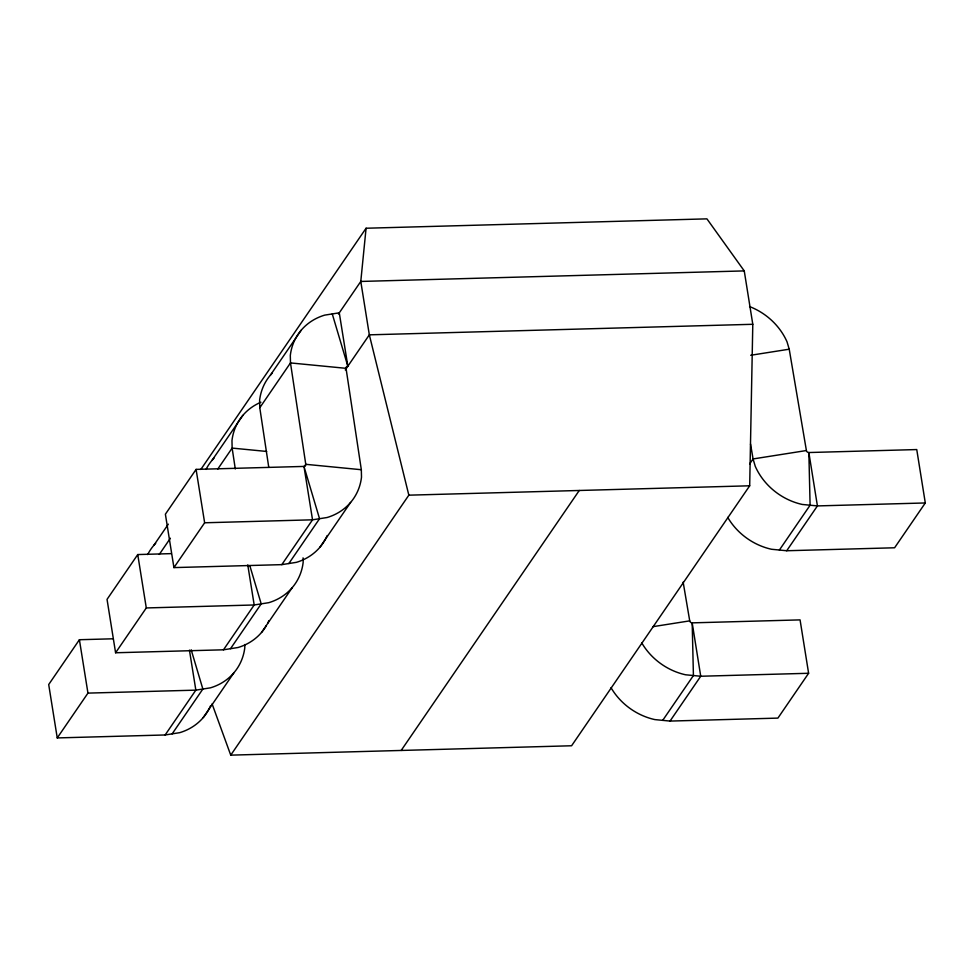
<?xml version="1.0" encoding="UTF-8"?>
<svg xmlns="http://www.w3.org/2000/svg" width="974" height="974" viewBox="0 0 974 974"><rect width="100%" height="100%" fill="white"/><g stroke="black" fill="none" stroke-linecap="round" stroke-linejoin="round"><path stroke-width="1.46" d="M212.088 703.885L230.741 755.142L571.592 745.767L749.688 485.795L752.792 324.293L744.246 270.906L706.929 218.858L366.078 228.233L200.827 469.456M366.078 228.233L360.782 281.449L369.329 334.837L408.837 495.169L230.741 755.142M112.838 638.798L79.405 639.723L48.7 684.539L57.247 737.927L165.142 734.968L179.715 732.667A60.522 52.925 34.4 0 0 210.506 705.87M171.18 553.634L137.748 554.559L107.043 599.375L115.589 652.763L223.472 649.804L238.058 647.503A60.522 52.925 34.4 0 0 266.352 625.661M173.932 567.598L204.637 522.782L312.532 519.812L327.106 517.511A60.522 52.925 34.4 0 0 361.5 477.187L361.33 469.724L346.038 368.33A2.24 1.96 34.4 0 1 347.84 366.224L339.281 312.824L324.695 315.126A60.522 52.925 34.4 0 0 290.313 355.449L290.483 362.925L305.775 464.318A2.24 1.96 34.4 0 1 303.973 466.424L196.091 469.395L165.385 514.211L173.932 567.598L281.815 564.64L296.4 562.339A60.522 52.925 34.4 0 0 327.191 535.542M153.819 545.343L168.319 524.17M212.162 460.178L242.867 415.35M270.504 375.014L301.209 330.186M159.298 554.413L170.389 538.232M217.64 469.249L232.141 448.089L231.97 440.613A60.522 52.925 34.4 0 1 260.922 402.238M268.775 467.386L259.778 407.741L290.483 362.925L346.038 368.33M338.465 314.03L360.782 281.449L744.246 270.906M57.247 737.927L87.952 693.111L79.405 639.723M115.589 652.763L146.295 607.946L137.748 554.559M345.283 369.95L369.329 334.837L752.792 324.293M304.071 466.802L305.775 464.318L361.33 469.724M165.142 734.968L195.847 690.14L189.431 650.096M223.472 649.804L254.19 604.976L247.773 564.932M281.815 564.64L312.532 519.812L303.973 466.424L319.545 518.704L288.84 563.532M172.155 733.86L202.86 689.032L191.184 649.816M230.497 648.696L261.202 603.868L249.953 566.113M203.213 717.607L233.918 672.778M261.543 632.443L292.261 587.614M319.886 547.278L350.591 502.45M401.166 750.455L579.262 490.482M749.651 463.928L753.072 458.949L750.54 444.047M662.71 720.358L693.415 675.542L692.185 622.861A2.24 1.96 34.4 0 1 689.726 620.864L683.151 582.123M779.395 550.03L810.1 505.214L808.858 452.533A2.24 1.96 34.4 0 1 806.399 450.536L789.22 349.203L787.016 341.789A60.522 52.925 34.4 0 0 749.578 306.579M670.027 721.077L700.732 676.248L692.185 622.861L800.068 619.89L808.615 673.278L777.909 718.106L670.027 721.077L654.832 719.591A60.522 52.925 34.4 0 1 611.039 687.705M786.712 550.748L817.417 505.92L808.858 452.533L916.753 449.562L925.3 502.961L894.595 547.778L786.712 550.748L771.518 549.263A60.522 52.925 34.4 0 1 727.724 517.377M750.698 355.267L789.22 349.203M806.399 450.536L753.072 458.949L755.276 466.363A60.522 52.925 34.4 0 0 802.223 504.447L817.417 505.92L925.3 502.961M652.677 626.708L689.726 620.864M408.837 495.169L749.688 485.795M146.295 607.946L254.19 604.976L268.763 602.675A60.522 52.925 34.4 0 0 303.158 562.351L303.06 557.871M87.952 693.111L195.847 690.14L210.433 687.839A60.522 52.925 34.4 0 0 244.815 647.515L244.754 644.532M808.615 673.278L700.732 676.248L685.538 674.775A60.522 52.925 34.4 0 1 641.756 642.877M266.669 451.449L232.141 448.089L235.294 468.957M332.268 313.932L347.84 366.224M196.091 469.395L204.637 522.782M259.778 407.741L259.608 400.277A60.522 52.925 34.4 0 1 272.367 372.969M147.695 554.571A60.522 52.925 34.4 0 1 155.682 543.285M206.038 469.407A60.522 52.925 34.4 0 1 214.024 458.121M268.848 620.706A60.522 52.925 34.4 0 1 267.68 623.214"/></g></svg>
